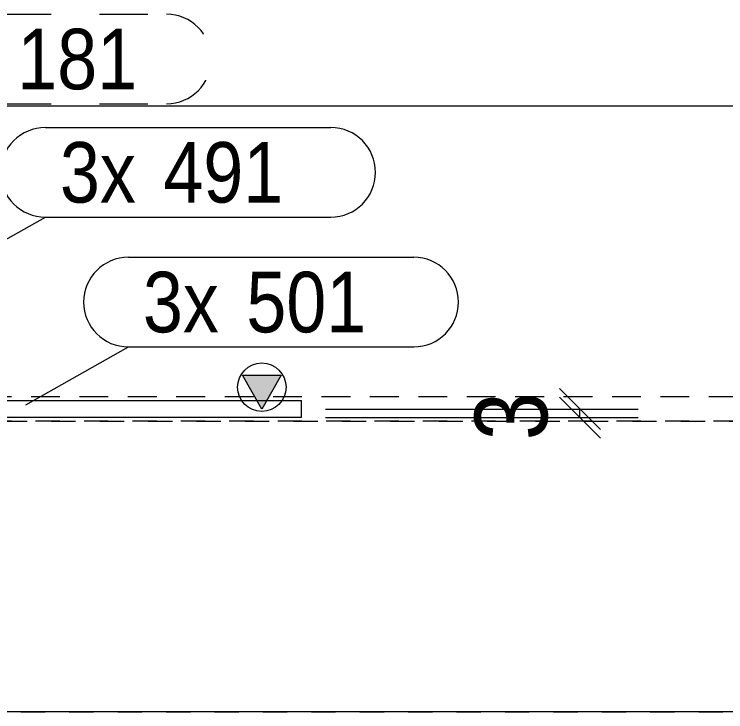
# Model space of a CAD drawing. Header units: millimetres. Extents: x 2 to 825, y 1 to 579.
# Drawn here: x 118.12 to 147.51, y 498.43 to 527.23 of the extents above; entities that cross this region are included whole.
import ezdxf

# ---------------------------------------------------------------- set-up
doc = ezdxf.new("R2010")
doc.units = ezdxf.units.MM
for name, pattern in [('XKITLINE00', [0]), ('XKITLINE01', [4, 1, -1, 1, -1]), ('XKITLINE02', [4, 2, -2])]:
    doc.linetypes.add(name, pattern=pattern)
for name, color, linetype, lineweight in [('Dimensions', 7, 'Continuous', 0), ('Part', 2, 'Continuous', 0), ('PartMark', 7, 'Continuous', 0)]:
    doc.layers.add(name, color=color, linetype=linetype, lineweight=lineweight)
doc.styles.add('ARIAL', font='ARIAL.TTF')

# ---------------------------------------------------------------- blocks, each defined once
blk = doc.blocks.new('*A42')
at = {"layer": 'Part'}
blk.add_hatch(color=2, dxfattribs=at).paths.add_polyline_path([(127.544, 512.332), (129.144, 512.332), (128.344, 510.932)], flags=17)
at = {"layer": 'Part', "color": 2, "linetype": 'XKITLINE00', "lineweight": 0}
for p, q in [((583.811, 523.432), (90.91, 523.432)), ((128.344, 510.932), (127.544, 512.332)), ((127.544, 512.332), (129.144, 512.332)), ((129.144, 512.332), (128.344, 510.932)), ((583.811, 498.432), (90.91, 498.432))]:
    blk.add_line(p, q, dxfattribs=at)
at = {"layer": 'Part', "color": 7, "linetype": 'XKITLINE01', "lineweight": 0}
for p, q in [((583.811, 511.432), (85.652, 511.432)), ((85.652, 510.432), (583.811, 510.432))]:
    blk.add_line(p, q, dxfattribs=at)
at = {"layer": 'Part', "color": 2, "linetype": 'XKITLINE00', "lineweight": 0}
blk.add_circle((128.344, 511.832), 1, dxfattribs=at)
blk = doc.blocks.new('*A48')
at = {"layer": 'Part', "color": 2, "linetype": 'XKITLINE00', "lineweight": 0}
for p, q in [((115.693, 511.289), (129.978, 511.289)), ((129.978, 510.575), (129.978, 511.289)), ((129.978, 510.575), (115.693, 510.575))]:
    blk.add_line(p, q, dxfattribs=at)
at = {"layer": 'Part', "color": 7, "linetype": 'XKITLINE01', "lineweight": 0}
blk.add_line((115.693, 510.575), (115.693, 511.289), dxfattribs=at)
blk.add_line((115.693, 510.575), (115.693, 511.289), dxfattribs=at)
blk = doc.blocks.new('*A57')
at = {"layer": 'Part', "color": 7, "linetype": 'XKITLINE01', "lineweight": 0}
for p, q in [((362.259, 523.432), (80.392, 523.432)), ((362.002, 511.432), (80.563, 511.432)), ((362.002, 510.432), (80.563, 510.432)), ((80.392, 498.432), (362.259, 498.432))]:
    blk.add_line(p, q, dxfattribs=at)
blk = doc.blocks.new('*A143')
at = {"layer": 'Dimensions', "color": 7, "linetype": 'XKITLINE00', "lineweight": 0}
for p, q in [((140.638, 511.78), (142.335, 510.083)), ((140.638, 511.423), (142.335, 509.726)), ((130.978, 510.932), (143.887, 510.932)), ((141.487, 510.575), (141.487, 510.932)), ((130.978, 510.575), (143.887, 510.575))]:
    blk.add_line(p, q, dxfattribs=at)
at = {"layer": 'Dimensions', "color": 3}
for p in [(141.487, 510.932), (141.487, 510.575)]:
    blk.add_point(p, dxfattribs=at)
at = {"layer": 'Dimensions', "color": 3, "style": 'ARIAL', "width": 0.85}
blk.add_text('3', height=3, rotation=90.0002, dxfattribs=at).set_placement((140.137, 509.641))
blk = doc.blocks.new('*A145')
at = {"layer": 'PartMark', "color": 7, "linetype": 'XKITLINE02', "lineweight": 0}
for p, q in [((117.642, 527.232), (124.405, 527.232)), ((117.642, 523.532), (124.405, 523.532))]:
    blk.add_line(p, q, dxfattribs=at)
for centre, start, end in [((117.642, 525.382), 90, 270), ((124.405, 525.382), 270, 90)]:
    blk.add_arc(centre, 1.85, start, end, dxfattribs=at)
at = {"layer": 'PartMark', "color": 3, "style": 'ARIAL', "width": 0.85}
blk.add_text('181', height=2.5, dxfattribs=at).set_placement((118.242, 524.132))
blk = doc.blocks.new('*A153')
at = {"layer": 'PartMark', "color": 7, "linetype": 'XKITLINE00', "lineweight": 0}
for p, q in [((122.834, 517.197), (134.619, 517.197)), ((118.592, 511.104), (122.834, 513.497)), ((122.834, 513.497), (134.619, 513.497))]:
    blk.add_line(p, q, dxfattribs=at)
for centre, start, end in [((122.834, 515.347), 90, 270), ((134.619, 515.347), 270, 90)]:
    blk.add_arc(centre, 1.85, start, end, dxfattribs=at)
at = {"layer": 'PartMark', "color": 3, "style": 'ARIAL', "width": 0.85}
for s, p in [('3x', (123.434, 514.097)), ('501', (127.706, 514.097))]:
    blk.add_text(s, height=2.5, dxfattribs=at).set_placement(p)
blk = doc.blocks.new('*A154')
at = {"layer": 'PartMark', "color": 7, "linetype": 'XKITLINE00', "lineweight": 0}
for p, q in [((119.406, 522.554), (131.19, 522.554)), ((115.163, 516.461), (119.406, 518.854)), ((119.406, 518.854), (131.19, 518.854))]:
    blk.add_line(p, q, dxfattribs=at)
for centre, start, end in [((119.406, 520.704), 90, 270), ((131.19, 520.704), 270, 90)]:
    blk.add_arc(centre, 1.85, start, end, dxfattribs=at)
at = {"layer": 'PartMark', "color": 3, "style": 'ARIAL', "width": 0.85}
for s, p in [('3x', (120.006, 519.454)), ('491', (124.277, 519.454))]:
    blk.add_text(s, height=2.5, dxfattribs=at).set_placement(p)

msp = doc.modelspace()

# ---------------------------------------------------------------- block references
at = {"lineweight": 0}
for name in ['*A145', '*A57', '*A154', '*A153', '*A143', '*A48']:
    msp.add_blockref(name, (0, 0), dxfattribs=at)
at = {"layer": 'Part', "lineweight": 0}
msp.add_blockref('*A42', (0, 0), dxfattribs=at)

doc.saveas('drawing.dxf')
